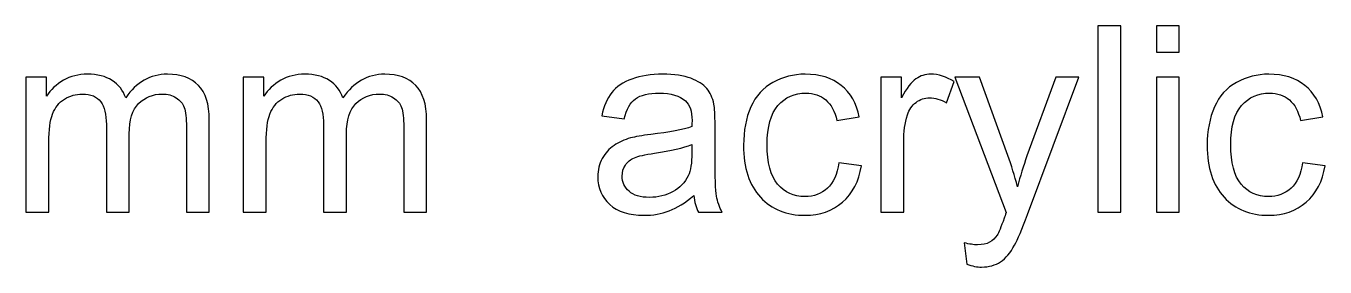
# Model space of a CAD drawing. Header units: inches. Extents: x -3.1 to 14.9, y -9.8 to 5.5.
# Drawn here: x 13.233 to 14.893, y 5.216 to 5.525 of the extents above; entities that cross this region are included whole.
import ezdxf

# ---------------------------------------------------------------- set-up
doc = ezdxf.new("R2010")
doc.units = ezdxf.units.IN
doc.header["$MEASUREMENT"] = 0
doc.layers.add('Layer 1', color=7, linetype='Continuous')

msp = doc.modelspace()

# ---------------------------------------------------------------- linework, layer by layer
at = {"layer": 'Layer 1', "color": 250}
for points, knots in [([(14.6023, 5.2863), (14.6023, 5.2863), (14.6023, 5.5249), (14.6023, 5.5249), (14.6023, 5.5249), (14.6023, 5.5249), (14.6316, 5.5249), (14.6316, 5.5249), (14.6316, 5.5249), (14.6316, 5.5249), (14.6316, 5.2863), (14.6316, 5.2863), (14.6316, 5.2863), (14.6316, 5.2863), (14.6023, 5.2863), (14.6023, 5.2863)], [0, 0, 0, 0, 0.2, 0.2, 0.2, 0.2, 0.4, 0.4, 0.4, 0.4, 0.6, 0.6, 0.6, 0.6, 1, 1, 1, 1]), ([(14.6772, 5.4912), (14.6772, 5.4912), (14.6772, 5.5249), (14.6772, 5.5249), (14.6772, 5.5249), (14.6772, 5.5249), (14.7065, 5.5249), (14.7065, 5.5249), (14.7065, 5.5249), (14.7065, 5.5249), (14.7065, 5.4912), (14.7065, 5.4912), (14.7065, 5.4912), (14.7065, 5.4912), (14.6772, 5.4912), (14.6772, 5.4912)], [0, 0, 0, 0, 0.2, 0.2, 0.2, 0.2, 0.4, 0.4, 0.4, 0.4, 0.6, 0.6, 0.6, 0.6, 1, 1, 1, 1]), ([(13.2327, 5.2863), (13.2327, 5.2863), (13.2327, 5.4591), (13.2327, 5.4591), (13.2327, 5.4591), (13.2327, 5.4591), (13.2589, 5.4591), (13.2589, 5.4591), (13.2589, 5.4591), (13.2589, 5.4591), (13.2589, 5.4349), (13.2589, 5.4349), (13.2589, 5.4349), (13.2643, 5.4433), (13.2715, 5.4502), (13.2805, 5.4553), (13.2805, 5.4553), (13.2895, 5.4604), (13.2998, 5.4631), (13.3113, 5.4631), (13.3113, 5.4631), (13.3241, 5.4631), (13.3346, 5.4604), (13.3428, 5.4551), (13.3428, 5.4551), (13.351, 5.4497), (13.3568, 5.4423), (13.3601, 5.4328), (13.3601, 5.4328), (13.3738, 5.4529), (13.3916, 5.4631), (13.4135, 5.4631), (13.4135, 5.4631), (13.4307, 5.4631), (13.4438, 5.4583), (13.453, 5.4488), (13.453, 5.4488), (13.4623, 5.4393), (13.4669, 5.4247), (13.4669, 5.4049), (13.4669, 5.4049), (13.4669, 5.4049), (13.4669, 5.2863), (13.4669, 5.2863), (13.4669, 5.2863), (13.4669, 5.2863), (13.4378, 5.2863), (13.4378, 5.2863), (13.4378, 5.2863), (13.4378, 5.2863), (13.4378, 5.3952), (13.4378, 5.3952), (13.4378, 5.3952), (13.4378, 5.4069), (13.4368, 5.4153), (13.4349, 5.4205), (13.4349, 5.4205), (13.433, 5.4256), (13.4295, 5.4298), (13.4246, 5.4329), (13.4246, 5.4329), (13.4196, 5.4361), (13.4137, 5.4377), (13.407, 5.4377), (13.407, 5.4377), (13.3948, 5.4377), (13.3848, 5.4336), (13.3767, 5.4255), (13.3767, 5.4255), (13.3687, 5.4174), (13.3647, 5.4045), (13.3647, 5.3867), (13.3647, 5.3867), (13.3647, 5.3867), (13.3647, 5.2863), (13.3647, 5.2863), (13.3647, 5.2863), (13.3647, 5.2863), (13.3354, 5.2863), (13.3354, 5.2863), (13.3354, 5.2863), (13.3354, 5.2863), (13.3354, 5.3986), (13.3354, 5.3986), (13.3354, 5.3986), (13.3354, 5.4116), (13.333, 5.4214), (13.3282, 5.4279), (13.3282, 5.4279), (13.3234, 5.4344), (13.3157, 5.4377), (13.3048, 5.4377), (13.3048, 5.4377), (13.2965, 5.4377), (13.2889, 5.4355), (13.2819, 5.4311), (13.2819, 5.4311), (13.2749, 5.4268), (13.2698, 5.4204), (13.2667, 5.4121), (13.2667, 5.4121), (13.2635, 5.4037), (13.262, 5.3917), (13.262, 5.3759), (13.262, 5.3759), (13.262, 5.3759), (13.262, 5.2863), (13.262, 5.2863), (13.262, 5.2863), (13.262, 5.2863), (13.2327, 5.2863), (13.2327, 5.2863)], [0, 0, 0, 0, 0.034483, 0.034483, 0.034483, 0.034483, 0.068966, 0.068966, 0.068966, 0.068966, 0.103448, 0.103448, 0.103448, 0.103448, 0.137931, 0.137931, 0.137931, 0.137931, 0.172414, 0.172414, 0.172414, 0.172414, 0.206897, 0.206897, 0.206897, 0.206897, 0.241379, 0.241379, 0.241379, 0.241379, 0.275862, 0.275862, 0.275862, 0.275862, 0.310345, 0.310345, 0.310345, 0.310345, 0.344828, 0.344828, 0.344828, 0.344828, 0.37931, 0.37931, 0.37931, 0.37931, 0.413793, 0.413793, 0.413793, 0.413793, 0.448276, 0.448276, 0.448276, 0.448276, 0.482759, 0.482759, 0.482759, 0.482759, 0.517241, 0.517241, 0.517241, 0.517241, 0.551724, 0.551724, 0.551724, 0.551724, 0.586207, 0.586207, 0.586207, 0.586207, 0.62069, 0.62069, 0.62069, 0.62069, 0.655172, 0.655172, 0.655172, 0.655172, 0.689655, 0.689655, 0.689655, 0.689655, 0.724138, 0.724138, 0.724138, 0.724138, 0.758621, 0.758621, 0.758621, 0.758621, 0.793103, 0.793103, 0.793103, 0.793103, 0.827586, 0.827586, 0.827586, 0.827586, 0.862069, 0.862069, 0.862069, 0.862069, 0.896552, 0.896552, 0.896552, 0.896552, 0.931034, 0.931034, 0.931034, 0.931034, 1, 1, 1, 1]), ([(13.5104, 5.2863), (13.5104, 5.2863), (13.5104, 5.4591), (13.5104, 5.4591), (13.5104, 5.4591), (13.5104, 5.4591), (13.5365, 5.4591), (13.5365, 5.4591), (13.5365, 5.4591), (13.5365, 5.4591), (13.5365, 5.4349), (13.5365, 5.4349), (13.5365, 5.4349), (13.542, 5.4433), (13.5492, 5.4502), (13.5582, 5.4553), (13.5582, 5.4553), (13.5672, 5.4604), (13.5775, 5.4631), (13.589, 5.4631), (13.589, 5.4631), (13.6018, 5.4631), (13.6123, 5.4604), (13.6204, 5.4551), (13.6204, 5.4551), (13.6287, 5.4497), (13.6344, 5.4423), (13.6378, 5.4328), (13.6378, 5.4328), (13.6515, 5.4529), (13.6693, 5.4631), (13.6912, 5.4631), (13.6912, 5.4631), (13.7083, 5.4631), (13.7215, 5.4583), (13.7307, 5.4488), (13.7307, 5.4488), (13.7399, 5.4393), (13.7446, 5.4247), (13.7446, 5.4049), (13.7446, 5.4049), (13.7446, 5.4049), (13.7446, 5.2863), (13.7446, 5.2863), (13.7446, 5.2863), (13.7446, 5.2863), (13.7154, 5.2863), (13.7154, 5.2863), (13.7154, 5.2863), (13.7154, 5.2863), (13.7154, 5.3952), (13.7154, 5.3952), (13.7154, 5.3952), (13.7154, 5.4069), (13.7145, 5.4153), (13.7126, 5.4205), (13.7126, 5.4205), (13.7107, 5.4256), (13.7072, 5.4298), (13.7023, 5.4329), (13.7023, 5.4329), (13.6973, 5.4361), (13.6914, 5.4377), (13.6847, 5.4377), (13.6847, 5.4377), (13.6725, 5.4377), (13.6624, 5.4336), (13.6544, 5.4255), (13.6544, 5.4255), (13.6464, 5.4174), (13.6423, 5.4045), (13.6423, 5.3867), (13.6423, 5.3867), (13.6423, 5.3867), (13.6423, 5.2863), (13.6423, 5.2863), (13.6423, 5.2863), (13.6423, 5.2863), (13.613, 5.2863), (13.613, 5.2863), (13.613, 5.2863), (13.613, 5.2863), (13.613, 5.3986), (13.613, 5.3986), (13.613, 5.3986), (13.613, 5.4116), (13.6107, 5.4214), (13.6059, 5.4279), (13.6059, 5.4279), (13.6011, 5.4344), (13.5933, 5.4377), (13.5824, 5.4377), (13.5824, 5.4377), (13.5742, 5.4377), (13.5666, 5.4355), (13.5596, 5.4311), (13.5596, 5.4311), (13.5526, 5.4268), (13.5475, 5.4204), (13.5444, 5.4121), (13.5444, 5.4121), (13.5412, 5.4037), (13.5397, 5.3917), (13.5397, 5.3759), (13.5397, 5.3759), (13.5397, 5.3759), (13.5397, 5.2863), (13.5397, 5.2863), (13.5397, 5.2863), (13.5397, 5.2863), (13.5104, 5.2863), (13.5104, 5.2863)], [0, 0, 0, 0, 0.034483, 0.034483, 0.034483, 0.034483, 0.068966, 0.068966, 0.068966, 0.068966, 0.103448, 0.103448, 0.103448, 0.103448, 0.137931, 0.137931, 0.137931, 0.137931, 0.172414, 0.172414, 0.172414, 0.172414, 0.206897, 0.206897, 0.206897, 0.206897, 0.241379, 0.241379, 0.241379, 0.241379, 0.275862, 0.275862, 0.275862, 0.275862, 0.310345, 0.310345, 0.310345, 0.310345, 0.344828, 0.344828, 0.344828, 0.344828, 0.37931, 0.37931, 0.37931, 0.37931, 0.413793, 0.413793, 0.413793, 0.413793, 0.448276, 0.448276, 0.448276, 0.448276, 0.482759, 0.482759, 0.482759, 0.482759, 0.517241, 0.517241, 0.517241, 0.517241, 0.551724, 0.551724, 0.551724, 0.551724, 0.586207, 0.586207, 0.586207, 0.586207, 0.62069, 0.62069, 0.62069, 0.62069, 0.655172, 0.655172, 0.655172, 0.655172, 0.689655, 0.689655, 0.689655, 0.689655, 0.724138, 0.724138, 0.724138, 0.724138, 0.758621, 0.758621, 0.758621, 0.758621, 0.793103, 0.793103, 0.793103, 0.793103, 0.827586, 0.827586, 0.827586, 0.827586, 0.862069, 0.862069, 0.862069, 0.862069, 0.896552, 0.896552, 0.896552, 0.896552, 0.931034, 0.931034, 0.931034, 0.931034, 1, 1, 1, 1]), ([(14.0861, 5.3076), (14.0752, 5.2984), (14.0647, 5.2919), (14.0547, 5.2881), (14.0547, 5.2881), (14.0447, 5.2843), (14.0339, 5.2824), (14.0224, 5.2824), (14.0224, 5.2824), (14.0034, 5.2824), (13.9888, 5.287), (13.9786, 5.2963), (13.9786, 5.2963), (13.9684, 5.3056), (13.9633, 5.3174), (13.9633, 5.3318), (13.9633, 5.3318), (13.9633, 5.3403), (13.9652, 5.3481), (13.9691, 5.3551), (13.9691, 5.3551), (13.9729, 5.3621), (13.978, 5.3677), (13.9842, 5.3719), (13.9842, 5.3719), (13.9905, 5.3761), (13.9975, 5.3793), (14.0053, 5.3815), (14.0053, 5.3815), (14.0111, 5.383), (14.0197, 5.3845), (14.0313, 5.3859), (14.0313, 5.3859), (14.055, 5.3887), (14.0724, 5.3921), (14.0836, 5.396), (14.0836, 5.396), (14.0837, 5.4), (14.0838, 5.4026), (14.0838, 5.4036), (14.0838, 5.4036), (14.0838, 5.4156), (14.081, 5.424), (14.0754, 5.4288), (14.0754, 5.4288), (14.068, 5.4355), (14.0568, 5.4388), (14.0421, 5.4388), (14.0421, 5.4388), (14.0283, 5.4388), (14.0182, 5.4364), (14.0116, 5.4316), (14.0116, 5.4316), (14.005, 5.4267), (14.0002, 5.4182), (13.997, 5.4059), (13.997, 5.4059), (13.997, 5.4059), (13.9684, 5.4098), (13.9684, 5.4098), (13.9684, 5.4098), (13.971, 5.4221), (13.9753, 5.432), (13.9812, 5.4395), (13.9812, 5.4395), (13.9872, 5.4471), (13.9958, 5.4529), (14.0071, 5.4569), (14.0071, 5.4569), (14.0184, 5.461), (14.0314, 5.4631), (14.0463, 5.4631), (14.0463, 5.4631), (14.0611, 5.4631), (14.0731, 5.4613), (14.0823, 5.4578), (14.0823, 5.4578), (14.0915, 5.4543), (14.0983, 5.45), (14.1027, 5.4447), (14.1027, 5.4447), (14.107, 5.4394), (14.11, 5.4328), (14.1118, 5.4248), (14.1118, 5.4248), (14.1127, 5.4198), (14.1132, 5.4108), (14.1132, 5.3978), (14.1132, 5.3978), (14.1132, 5.3978), (14.1132, 5.3587), (14.1132, 5.3587), (14.1132, 5.3587), (14.1132, 5.3314), (14.1138, 5.3142), (14.1151, 5.3071), (14.1151, 5.3071), (14.1163, 5.2998), (14.1188, 5.2929), (14.1225, 5.2863), (14.1225, 5.2863), (14.1225, 5.2863), (14.0919, 5.2863), (14.0919, 5.2863), (14.0919, 5.2863), (14.0889, 5.2923), (14.0869, 5.2994), (14.0861, 5.3076)], [0, 0, 0, 0, 0.035714, 0.035714, 0.035714, 0.035714, 0.071429, 0.071429, 0.071429, 0.071429, 0.107143, 0.107143, 0.107143, 0.107143, 0.142857, 0.142857, 0.142857, 0.142857, 0.178571, 0.178571, 0.178571, 0.178571, 0.214286, 0.214286, 0.214286, 0.214286, 0.25, 0.25, 0.25, 0.25, 0.285714, 0.285714, 0.285714, 0.285714, 0.321429, 0.321429, 0.321429, 0.321429, 0.357143, 0.357143, 0.357143, 0.357143, 0.392857, 0.392857, 0.392857, 0.392857, 0.428571, 0.428571, 0.428571, 0.428571, 0.464286, 0.464286, 0.464286, 0.464286, 0.5, 0.5, 0.5, 0.5, 0.535714, 0.535714, 0.535714, 0.535714, 0.571429, 0.571429, 0.571429, 0.571429, 0.607143, 0.607143, 0.607143, 0.607143, 0.642857, 0.642857, 0.642857, 0.642857, 0.678571, 0.678571, 0.678571, 0.678571, 0.714286, 0.714286, 0.714286, 0.714286, 0.75, 0.75, 0.75, 0.75, 0.785714, 0.785714, 0.785714, 0.785714, 0.821429, 0.821429, 0.821429, 0.821429, 0.857143, 0.857143, 0.857143, 0.857143, 0.892857, 0.892857, 0.892857, 0.892857, 0.928571, 0.928571, 0.928571, 0.928571, 1, 1, 1, 1]), ([(14.2714, 5.3496), (14.2714, 5.3496), (14.3002, 5.3458), (14.3002, 5.3458), (14.3002, 5.3458), (14.2971, 5.326), (14.2891, 5.3104), (14.2761, 5.2992), (14.2761, 5.2992), (14.2631, 5.288), (14.2472, 5.2824), (14.2283, 5.2824), (14.2283, 5.2824), (14.2047, 5.2824), (14.1856, 5.2901), (14.1713, 5.3056), (14.1713, 5.3056), (14.1569, 5.321), (14.1497, 5.3432), (14.1497, 5.3721), (14.1497, 5.3721), (14.1497, 5.3907), (14.1528, 5.4071), (14.1589, 5.4211), (14.1589, 5.4211), (14.1652, 5.4351), (14.1746, 5.4456), (14.1872, 5.4526), (14.1872, 5.4526), (14.1998, 5.4596), (14.2136, 5.4631), (14.2284, 5.4631), (14.2284, 5.4631), (14.2472, 5.4631), (14.2626, 5.4583), (14.2745, 5.4488), (14.2745, 5.4488), (14.2864, 5.4393), (14.2941, 5.4258), (14.2975, 5.4083), (14.2975, 5.4083), (14.2975, 5.4083), (14.269, 5.4039), (14.269, 5.4039), (14.269, 5.4039), (14.2663, 5.4156), (14.2615, 5.4243), (14.2546, 5.4302), (14.2546, 5.4302), (14.2477, 5.436), (14.2394, 5.4389), (14.2296, 5.4389), (14.2296, 5.4389), (14.2148, 5.4389), (14.2028, 5.4337), (14.1936, 5.4231), (14.1936, 5.4231), (14.1844, 5.4125), (14.1798, 5.3958), (14.1798, 5.3729), (14.1798, 5.3729), (14.1798, 5.3497), (14.1842, 5.3328), (14.1932, 5.3222), (14.1932, 5.3222), (14.2021, 5.3117), (14.2137, 5.3064), (14.228, 5.3064), (14.228, 5.3064), (14.2395, 5.3064), (14.2491, 5.31), (14.2568, 5.3171), (14.2568, 5.3171), (14.2645, 5.3241), (14.2694, 5.3349), (14.2714, 5.3496)], [0, 0, 0, 0, 0.05, 0.05, 0.05, 0.05, 0.1, 0.1, 0.1, 0.1, 0.15, 0.15, 0.15, 0.15, 0.2, 0.2, 0.2, 0.2, 0.25, 0.25, 0.25, 0.25, 0.3, 0.3, 0.3, 0.3, 0.35, 0.35, 0.35, 0.35, 0.4, 0.4, 0.4, 0.4, 0.45, 0.45, 0.45, 0.45, 0.5, 0.5, 0.5, 0.5, 0.55, 0.55, 0.55, 0.55, 0.6, 0.6, 0.6, 0.6, 0.65, 0.65, 0.65, 0.65, 0.7, 0.7, 0.7, 0.7, 0.75, 0.75, 0.75, 0.75, 0.8, 0.8, 0.8, 0.8, 0.85, 0.85, 0.85, 0.85, 0.9, 0.9, 0.9, 0.9, 1, 1, 1, 1]), ([(14.325, 5.2863), (14.325, 5.2863), (14.325, 5.4591), (14.325, 5.4591), (14.325, 5.4591), (14.325, 5.4591), (14.3513, 5.4591), (14.3513, 5.4591), (14.3513, 5.4591), (14.3513, 5.4591), (14.3513, 5.4329), (14.3513, 5.4329), (14.3513, 5.4329), (14.3581, 5.4452), (14.3643, 5.4533), (14.37, 5.4572), (14.37, 5.4572), (14.3757, 5.4611), (14.3819, 5.4631), (14.3888, 5.4631), (14.3888, 5.4631), (14.3987, 5.4631), (14.4087, 5.4599), (14.4189, 5.4536), (14.4189, 5.4536), (14.4189, 5.4536), (14.4088, 5.4264), (14.4088, 5.4264), (14.4088, 5.4264), (14.4017, 5.4307), (14.3945, 5.4328), (14.3873, 5.4328), (14.3873, 5.4328), (14.3809, 5.4328), (14.3752, 5.4308), (14.3701, 5.427), (14.3701, 5.427), (14.3649, 5.4231), (14.3613, 5.4178), (14.3592, 5.4109), (14.3592, 5.4109), (14.3559, 5.4006), (14.3543, 5.3892), (14.3543, 5.3768), (14.3543, 5.3768), (14.3543, 5.3768), (14.3543, 5.2863), (14.3543, 5.2863), (14.3543, 5.2863), (14.3543, 5.2863), (14.325, 5.2863), (14.325, 5.2863)], [0, 0, 0, 0, 0.071429, 0.071429, 0.071429, 0.071429, 0.142857, 0.142857, 0.142857, 0.142857, 0.214286, 0.214286, 0.214286, 0.214286, 0.285714, 0.285714, 0.285714, 0.285714, 0.357143, 0.357143, 0.357143, 0.357143, 0.428571, 0.428571, 0.428571, 0.428571, 0.5, 0.5, 0.5, 0.5, 0.571429, 0.571429, 0.571429, 0.571429, 0.642857, 0.642857, 0.642857, 0.642857, 0.714286, 0.714286, 0.714286, 0.714286, 0.785714, 0.785714, 0.785714, 0.785714, 0.857143, 0.857143, 0.857143, 0.857143, 1, 1, 1, 1]), ([(14.8639, 5.3496), (14.8639, 5.3496), (14.8927, 5.3458), (14.8927, 5.3458), (14.8927, 5.3458), (14.8896, 5.326), (14.8815, 5.3104), (14.8685, 5.2992), (14.8685, 5.2992), (14.8556, 5.288), (14.8396, 5.2824), (14.8207, 5.2824), (14.8207, 5.2824), (14.7971, 5.2824), (14.7781, 5.2901), (14.7637, 5.3056), (14.7637, 5.3056), (14.7493, 5.321), (14.7421, 5.3432), (14.7421, 5.3721), (14.7421, 5.3721), (14.7421, 5.3907), (14.7452, 5.4071), (14.7514, 5.4211), (14.7514, 5.4211), (14.7576, 5.4351), (14.767, 5.4456), (14.7797, 5.4526), (14.7797, 5.4526), (14.7923, 5.4596), (14.8061, 5.4631), (14.8209, 5.4631), (14.8209, 5.4631), (14.8397, 5.4631), (14.8551, 5.4583), (14.8669, 5.4488), (14.8669, 5.4488), (14.8789, 5.4393), (14.8866, 5.4258), (14.8899, 5.4083), (14.8899, 5.4083), (14.8899, 5.4083), (14.8614, 5.4039), (14.8614, 5.4039), (14.8614, 5.4039), (14.8587, 5.4156), (14.8539, 5.4243), (14.8471, 5.4302), (14.8471, 5.4302), (14.8402, 5.436), (14.8318, 5.4389), (14.8221, 5.4389), (14.8221, 5.4389), (14.8073, 5.4389), (14.7953, 5.4337), (14.7861, 5.4231), (14.7861, 5.4231), (14.7768, 5.4125), (14.7722, 5.3958), (14.7722, 5.3729), (14.7722, 5.3729), (14.7722, 5.3497), (14.7767, 5.3328), (14.7856, 5.3222), (14.7856, 5.3222), (14.7945, 5.3117), (14.8061, 5.3064), (14.8204, 5.3064), (14.8204, 5.3064), (14.8319, 5.3064), (14.8415, 5.31), (14.8492, 5.3171), (14.8492, 5.3171), (14.8569, 5.3241), (14.8618, 5.3349), (14.8639, 5.3496)], [0, 0, 0, 0, 0.05, 0.05, 0.05, 0.05, 0.1, 0.1, 0.1, 0.1, 0.15, 0.15, 0.15, 0.15, 0.2, 0.2, 0.2, 0.2, 0.25, 0.25, 0.25, 0.25, 0.3, 0.3, 0.3, 0.3, 0.35, 0.35, 0.35, 0.35, 0.4, 0.4, 0.4, 0.4, 0.45, 0.45, 0.45, 0.45, 0.5, 0.5, 0.5, 0.5, 0.55, 0.55, 0.55, 0.55, 0.6, 0.6, 0.6, 0.6, 0.65, 0.65, 0.65, 0.65, 0.7, 0.7, 0.7, 0.7, 0.75, 0.75, 0.75, 0.75, 0.8, 0.8, 0.8, 0.8, 0.85, 0.85, 0.85, 0.85, 0.9, 0.9, 0.9, 0.9, 1, 1, 1, 1]), ([(14.435, 5.2197), (14.435, 5.2197), (14.4317, 5.2472), (14.4317, 5.2472), (14.4317, 5.2472), (14.4382, 5.2455), (14.4437, 5.2446), (14.4485, 5.2446), (14.4485, 5.2446), (14.455, 5.2446), (14.4602, 5.2457), (14.4641, 5.2479), (14.4641, 5.2479), (14.4681, 5.2501), (14.4712, 5.2531), (14.4737, 5.257), (14.4737, 5.257), (14.4756, 5.2599), (14.4786, 5.2672), (14.4827, 5.2788), (14.4827, 5.2788), (14.4832, 5.2804), (14.4841, 5.2828), (14.4853, 5.2859), (14.4853, 5.2859), (14.4853, 5.2859), (14.4197, 5.4591), (14.4197, 5.4591), (14.4197, 5.4591), (14.4197, 5.4591), (14.4513, 5.4591), (14.4513, 5.4591), (14.4513, 5.4591), (14.4513, 5.4591), (14.4873, 5.3591), (14.4873, 5.3591), (14.4873, 5.3591), (14.4919, 5.3463), (14.4961, 5.333), (14.4998, 5.319), (14.4998, 5.319), (14.5032, 5.3324), (14.5072, 5.3456), (14.5118, 5.3584), (14.5118, 5.3584), (14.5118, 5.3584), (14.5488, 5.4591), (14.5488, 5.4591), (14.5488, 5.4591), (14.5488, 5.4591), (14.5781, 5.4591), (14.5781, 5.4591), (14.5781, 5.4591), (14.5781, 5.4591), (14.5123, 5.2833), (14.5123, 5.2833), (14.5123, 5.2833), (14.5053, 5.2643), (14.4998, 5.2513), (14.4959, 5.2441), (14.4959, 5.2441), (14.4907, 5.2344), (14.4847, 5.2274), (14.478, 5.2229), (14.478, 5.2229), (14.4712, 5.2184), (14.4632, 5.2161), (14.4539, 5.2161), (14.4539, 5.2161), (14.4482, 5.2161), (14.4419, 5.2173), (14.435, 5.2197)], [0, 0, 0, 0, 0.052632, 0.052632, 0.052632, 0.052632, 0.105263, 0.105263, 0.105263, 0.105263, 0.157895, 0.157895, 0.157895, 0.157895, 0.210526, 0.210526, 0.210526, 0.210526, 0.263158, 0.263158, 0.263158, 0.263158, 0.315789, 0.315789, 0.315789, 0.315789, 0.368421, 0.368421, 0.368421, 0.368421, 0.421053, 0.421053, 0.421053, 0.421053, 0.473684, 0.473684, 0.473684, 0.473684, 0.526316, 0.526316, 0.526316, 0.526316, 0.578947, 0.578947, 0.578947, 0.578947, 0.631579, 0.631579, 0.631579, 0.631579, 0.684211, 0.684211, 0.684211, 0.684211, 0.736842, 0.736842, 0.736842, 0.736842, 0.789474, 0.789474, 0.789474, 0.789474, 0.842105, 0.842105, 0.842105, 0.842105, 0.894737, 0.894737, 0.894737, 0.894737, 1, 1, 1, 1]), ([(14.6772, 5.2863), (14.6772, 5.2863), (14.6772, 5.4591), (14.6772, 5.4591), (14.6772, 5.4591), (14.6772, 5.4591), (14.7065, 5.4591), (14.7065, 5.4591), (14.7065, 5.4591), (14.7065, 5.4591), (14.7065, 5.2863), (14.7065, 5.2863), (14.7065, 5.2863), (14.7065, 5.2863), (14.6772, 5.2863), (14.6772, 5.2863)], [0, 0, 0, 0, 0.2, 0.2, 0.2, 0.2, 0.4, 0.4, 0.4, 0.4, 0.6, 0.6, 0.6, 0.6, 1, 1, 1, 1]), ([(14.0836, 5.3731), (14.0729, 5.3687), (14.057, 5.365), (14.0358, 5.3619), (14.0358, 5.3619), (14.0237, 5.3602), (14.0152, 5.3583), (14.0102, 5.3561), (14.0102, 5.3561), (14.0052, 5.3539), (14.0013, 5.3508), (13.9987, 5.3466), (13.9987, 5.3466), (13.9959, 5.3424), (13.9946, 5.3378), (13.9946, 5.3327), (13.9946, 5.3327), (13.9946, 5.3248), (13.9976, 5.3183), (14.0034, 5.3131), (14.0034, 5.3131), (14.0093, 5.3079), (14.018, 5.3053), (14.0294, 5.3053), (14.0294, 5.3053), (14.0407, 5.3053), (14.0507, 5.3078), (14.0595, 5.3127), (14.0595, 5.3127), (14.0683, 5.3177), (14.0748, 5.3244), (14.0789, 5.333), (14.0789, 5.333), (14.0821, 5.3396), (14.0836, 5.3494), (14.0836, 5.3623), (14.0836, 5.3623), (14.0836, 5.3623), (14.0836, 5.3731), (14.0836, 5.3731)], [0, 0, 0, 0, 0.090909, 0.090909, 0.090909, 0.090909, 0.181818, 0.181818, 0.181818, 0.181818, 0.272727, 0.272727, 0.272727, 0.272727, 0.363636, 0.363636, 0.363636, 0.363636, 0.454545, 0.454545, 0.454545, 0.454545, 0.545455, 0.545455, 0.545455, 0.545455, 0.636364, 0.636364, 0.636364, 0.636364, 0.727273, 0.727273, 0.727273, 0.727273, 0.818182, 0.818182, 0.818182, 0.818182, 1, 1, 1, 1])]:
    msp.add_open_spline(points, degree=3, knots=knots, dxfattribs=at)

doc.saveas('drawing.dxf')
